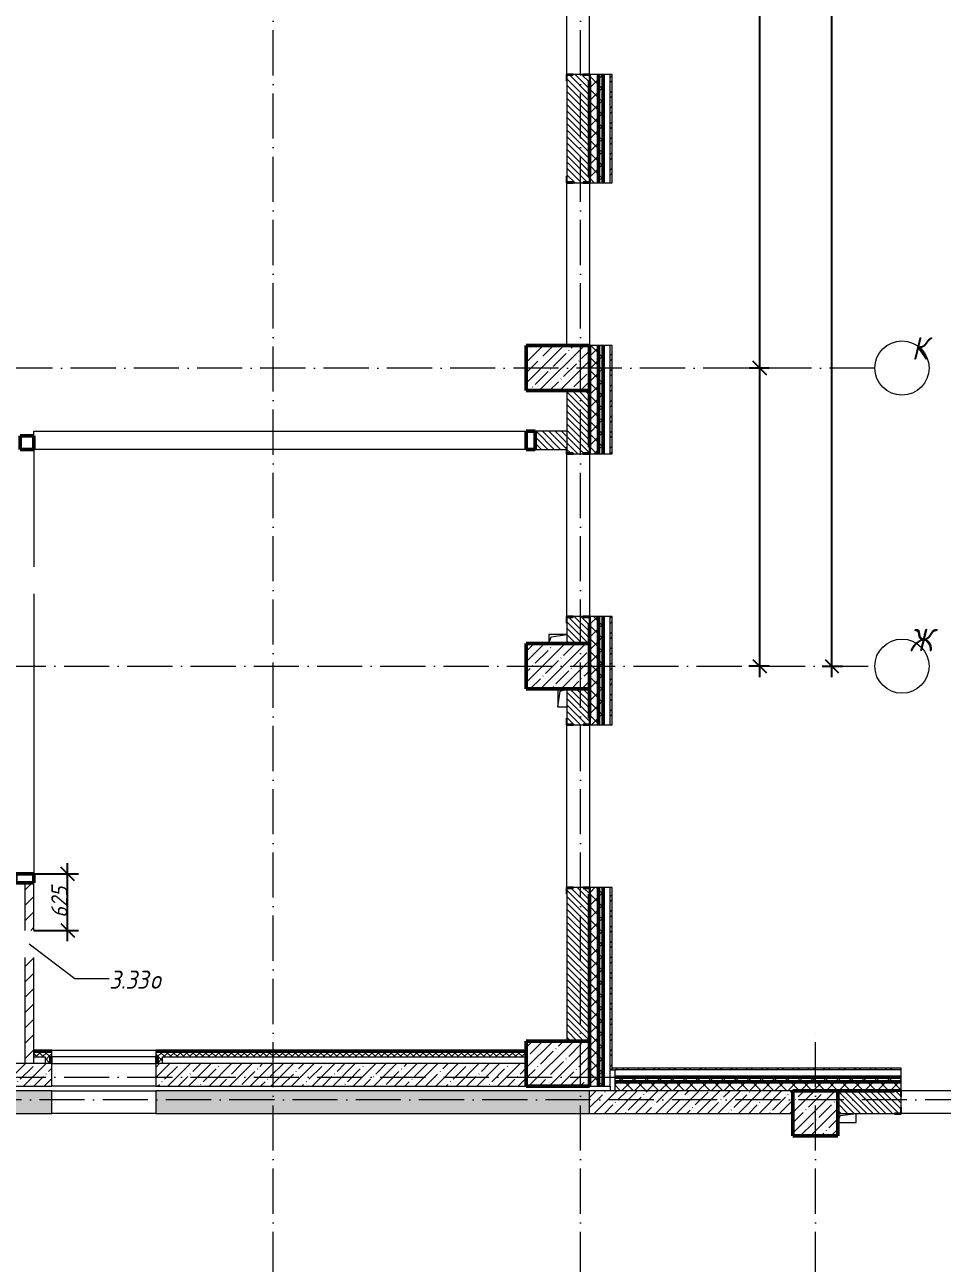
# Model space of a CAD drawing. Header units: millimetres. Extents: x -401725 to 250493, y 305116 to 802890.
# Drawn here: x 161985 to 172139, y 319758 to 333467 of the extents above; entities that cross this region are included whole.
import ezdxf

# ---------------------------------------------------------------- set-up
doc = ezdxf.new("R2010")
doc.units = ezdxf.units.MM
doc.linetypes.add('50_200_ШТРИХ_1Т_ш5_п1_п1_', pattern=[700, 500, -100, 0, -100])
for name, color, linetype, lineweight in [('A-____-____-DIMS', 7, 'Continuous', 9), ('A-GENM-____-MCUT', 7, 'Continuous', 25), ('A-GENM-____-OTLN', 7, 'Continuous', 9), ('A-GENM-____-OTLN-1', 7, 'Continuous', 25), ('A-GLAZ-____-IDEN', 7, 'Continuous', 9), ('A-WALL-____-MCUT-1', 7, 'Continuous', 9), ('A-WALL-____-MCUT-2', 7, 'Continuous', 50), ('A-WALL-____-MCUT-3', 7, 'Continuous', 9), ('A-WALL-____-OTLN', 7, 'Continuous', 9), ('A-WALL-____-PATT-1', 7, 'Continuous', 9), ('A-WALL-FNSH-MCUT-1', 7, 'Continuous', 9), ('I-WALL-____-OTLN', 7, 'Continuous', 9), ('S-COLS-____-MCUT', 7, 'Continuous', 50), ('S-COLS-____-OTLN', 7, 'Continuous', 9), ('S-GRID-____-IDEN', 7, 'Continuous', 9), ('S-GRID-____-OTLN-1', 7, '50_200_ШТРИХ_1Т_ш5_п1_п1_', 9)]:
    doc.layers.add(name, color=color, linetype=linetype, lineweight=lineweight)
doc.layers.add('A-WALL-____-PATT-3', color=9, linetype='Continuous', lineweight=9, true_color=0x808080)
doc.styles.add('ISOCPEUR_I', font='isocpeui.ttf', dxfattribs={"width": 0.9, "height": 2.5})
doc.styles.add('ISOCPEUR_I_10', font='isocpeui.ttf', dxfattribs={"width": 0.9, "height": 180})
doc.styles.add('ISOCPEUR_I_9', font='isocpeui.ttf', dxfattribs={"width": 0.9, "height": 250})
doc.dimstyles.new('ISO-1_8_0_9К_СРЕДНИЙ_Кладочные_4', dxfattribs={"dimscale": 304.8, "dimtxt": 179.276612, "dimasz": 0.492126, "dimexe": 0.393701, "dimexo": 0, "dimgap": 0, "dimtad": 1, "dimdec": 3, "dimrnd": 0.001, "dimdsep": 46, "dimtxsty": 'ISOCPEUR_I_10', "dimblk1": 'OBLIQUE', "dimblk2": 'OBLIQUE', "dimsah": 1, "dimcen": 0.09, "dimdle": 0.393701, "dimazin": 0, "dimtfac": 1, "dimtdec": 4, "dimtix": 1, "dimtmove": 1, "dimatfit": 3, "dimfxl": 1, "dimtvp": 1, "dimtolj": 1, "dimtzin": 0, "dimarcsym": 2})
doc.dimstyles.new('ISO-2_5_0_9К_БОЛЬШОЙ_ОСИ', dxfattribs={"dimscale": 304.8, "dimtxt": 248.995294, "dimasz": 0.492126, "dimexe": 0.393701, "dimexo": 0, "dimgap": 0, "dimtad": 1, "dimdec": 0, "dimzin": 0, "dimdsep": 46, "dimtxsty": 'ISOCPEUR_I', "dimblk1": 'OBLIQUE', "dimblk2": 'OBLIQUE', "dimsah": 1, "dimcen": 0.09, "dimdle": 0.393701, "dimazin": 0, "dimtfac": 1, "dimtdec": 4, "dimtix": 1, "dimtmove": 0, "dimatfit": 3, "dimfxl": 1, "dimtvp": 1, "dimtolj": 1, "dimtzin": 0, "dimarcsym": 2})
pattern_1 = [(45, (144685.44, 312186.37), (-70.71068, 70.71068), []), (135, (144685.44, 312186.37), (-70.71068, -70.71068), [])]
pattern_2 = [(135, (144685.44, 312186.367), (-35.35534, -35.35534), [])]
pattern_3 = [(45, (144685.44, 312186.37), (-85.53659, 85.53659), []), (45, (144742.46, 312186.37), (-85.53659, 85.53659), [])]
pattern_4 = [(45, (144685.44, 312186.37), (-114.04925, 114.04925), []), (45, (144799.49, 312186.37), (-114.0493, 114.0493), [201.612, -40.322, 3.353, -36.97])]
pattern_5 = [(45, (144685.44, 312186.367), (-35.35534, 35.35534), []), (135, (144685.44, 312186.367), (-35.35534, -35.35534), [])]

# ---------------------------------------------------------------- blocks, each defined once
blk = doc.blocks.new('BSC_Колонна _Прямоугольная - 500х500-V118-АР1_План отверстий 3 этажа в осях 1-64_А-ГГ')
at = {"layer": 'S-COLS-____-OTLN'}
h = blk.add_hatch(dxfattribs=at)
h.set_pattern_fill('FP_141', color=256, style=0, pattern_type=2)
h.set_pattern_definition([(45, (-26050, -9231.04), (-114.04925, 114.04925), []), (45, (-25935.95, -9231.04), (-114.04925, 114.04925), [201.613, -40.323, 3.353, -36.97])])
h.paths.add_polyline_path([(-250, -250), (250, -250), (250, 250), (-250, 250)], flags=0)
at = {"layer": 'S-COLS-____-MCUT'}
for p, q in [((250, 250), (-250, 250)), ((-250, 250), (-250, -250)), ((250, -250), (250, 250)), ((-250, -250), (250, -250))]:
    blk.add_line(p, q, dxfattribs=at)
blk = doc.blocks.new('BSC_Колонна _Прямоугольная - 500х700-V123-АР1_План отверстий 3 этажа в осях 1-64_А-ГГ')
at = {"layer": 'S-COLS-____-OTLN'}
h = blk.add_hatch(dxfattribs=at)
h.set_pattern_fill('FP_146', color=256, style=0, pattern_type=2)
h.set_pattern_definition([(315, (-9781.04, 23200), (114.0493, 114.0493), []), (315, (-9781.04, 23085.95), (114.0493, 114.0493), [201.613, -40.323, 3.353, -36.97])])
h.paths.add_polyline_path([(-250, 350), (-250, -350), (250, -350), (250, 350)], flags=0)
at = {"layer": 'S-COLS-____-MCUT'}
for p, q in [((250, 350), (-250, 350)), ((-250, 350), (-250, -350)), ((250, -350), (250, 350)), ((-250, -350), (250, -350))]:
    blk.add_line(p, q, dxfattribs=at)
blk = doc.blocks.new('BSC_Колонна _Прямоугольная - 500х700-V125-АР1_План отверстий 3 этажа в осях 1-64_А-ГГ')
at = {"layer": 'S-COLS-____-OTLN'}
h = blk.add_hatch(dxfattribs=at)
h.set_pattern_fill('FP_148', color=256, style=0, pattern_type=2)
h.set_pattern_definition([(315, (-17481.04, 23200), (114.04925, 114.04925), []), (315, (-17481.04, 23085.95), (114.04925, 114.04925), [201.613, -40.323, 3.353, -36.97])])
h.paths.add_polyline_path([(-250, 350), (-250, -350), (250, -350), (250, 350)], flags=0)
at = {"layer": 'S-COLS-____-MCUT'}
for p, q in [((250, 350), (-250, 350)), ((-250, 350), (-250, -350)), ((250, -350), (250, 350)), ((-250, -350), (250, -350))]:
    blk.add_line(p, q, dxfattribs=at)
blk = doc.blocks.new('BSC_Колонна _Прямоугольная - 500х700-V130-АР1_План отверстий 3 этажа в осях 1-64_А-ГГ')
at = {"layer": 'S-COLS-____-OTLN'}
h = blk.add_hatch(dxfattribs=at)
h.set_pattern_fill('FP_153', color=256, style=0, pattern_type=2)
h.set_pattern_definition([(315, (-14181.04, 23200), (114.04925, 114.04925), []), (315, (-14181.04, 23085.95), (114.04925, 114.04925), [201.613, -40.323, 3.353, -36.97])])
h.paths.add_polyline_path([(-250, 350), (-250, -350), (250, -350), (250, 350)], flags=0)
at = {"layer": 'S-COLS-____-MCUT'}
for p, q in [((250, 350), (-250, 350)), ((-250, 350), (-250, -350)), ((250, -350), (250, 350)), ((-250, -350), (250, -350))]:
    blk.add_line(p, q, dxfattribs=at)
blk = doc.blocks.new('Фахверк_СКБ_Уголок - 250_2700-27497298-АР1_План отверстий 3 этажа в осях 1-64_А-ГГ')
at = {"layer": 'A-GENM-____-MCUT'}
for p, q in [((200, 181), (125, 181)), ((125, 181), (125, 106)), ((131, 106), (131, 175)), ((131, 175), (200, 175)), ((200, 175), (200, 181)), ((125, 106), (131, 106)), ((131, -6), (125, -6)), ((125, -6), (125, -81)), ((125, -81), (200, -81)), ((131, -75), (131, -6)), ((200, -75), (131, -75)), ((200, -81), (200, -75))]:
    blk.add_line(p, q, dxfattribs=at)
blk = doc.blocks.new('AR_Отверстие прямоугольное _в плите_ - AR_Отверстие прямоугольное _в плите_-V181-АР1_План отверстий 3 этажа в осях 1-64_А-ГГ')
at = {"layer": 'A-GENM-____-OTLN'}
for p, q in [((-100, -50), (-75, 25)), ((-75, 25), (100, 50)), ((100, -50), (100, 50)), ((-100, -50), (100, -50))]:
    blk.add_line(p, q, dxfattribs=at)
blk = doc.blocks.new('AR_Отверстие прямоугольное _в плите_ - AR_Отверстие прямоугольное _в плите_-30510803-АР1_План отверстий 3 этажа в осях 1-64_А-ГГ')
at = {"layer": 'A-GENM-____-OTLN'}
for p, q in [((-50, 100), (-50, -100)), ((-50, -100), (-25, 75)), ((-25, 75), (50, 100)), ((-50, -100), (50, -100))]:
    blk.add_line(p, q, dxfattribs=at)
blk = doc.blocks.new('AR_Отверстие прямоугольное _в плите_ - AR_Отверстие прямоугольное _в плите_-30510907-АР1_План отверстий 3 этажа в осях 1-64_А-ГГ')
at = {"layer": 'A-GENM-____-OTLN'}
for p, q in [((100, 50), (-100, 50)), ((-100, 50), (-100, -50)), ((-100, -50), (-75, 25)), ((-75, 25), (100, 50))]:
    blk.add_line(p, q, dxfattribs=at)
blk = doc.blocks.new('Стены 9 - Стены 4-31627981-АР1_План отверстий 3 этажа в осях 1-64_А-ГГ')
at = {"layer": 'A-WALL-____-MCUT-3'}
for p, q in [((23850, 9731), (23800, 9731)), ((23800, 9731), (23800, 9711)), ((23800, 9711), (23850, 9711)), ((23850, 9711), (23850, 9731))]:
    blk.add_line(p, q, dxfattribs=at)
blk = doc.blocks.new('BSC_Колонна _Прямоугольная1 - 150х150 _металл_-35283274-АР1_План отверстий 3 этажа в осях 1-64_А-ГГ')
at = {"layer": 'S-COLS-____-MCUT'}
for p, q in [((75, 75), (-75, 75)), ((-75, 75), (-75, -75)), ((75, -75), (75, 75)), ((-75, -75), (75, -75))]:
    blk.add_line(p, q, dxfattribs=at)
blk = doc.blocks.new('BSC_Колонна _Прямоугольная1 - 200х100 _металл_-35191367-АР1_План отверстий 3 этажа в осях 1-64_А-ГГ')
at = {"layer": 'S-COLS-____-MCUT'}
for p, q in [((100, 50), (-100, 50)), ((-100, 50), (-100, -50)), ((100, -50), (100, 50)), ((-100, -50), (100, -50))]:
    blk.add_line(p, q, dxfattribs=at)
blk = doc.blocks.new('Ось сетки - Круг_Ø6_00__ISO-2_5_0_9K_-25732049-АР1_План отверстий 3 этажа в осях 1-64_А-ГГ')
at = {"layer": 'S-GRID-____-IDEN'}
blk.add_circle((0, 0), 3, dxfattribs=at)
blk = doc.blocks.new('_Oblique')
at = {"color": 0, "linetype": 'ByBlock', "lineweight": -2}
blk.add_line((-0.5, -0.5), (0.5, 0.5), dxfattribs=at)
blk = doc.blocks.new('*D10178')
at = {"layer": 'A-____-____-DIMS', "color": 0, "lineweight": -2, "transparency": 16777216}
for p, q in [((170118, 335087), (170118, 329547)), ((170224, 334967), (169998, 334967)), ((170224, 329667), (169998, 329667))]:
    blk.add_line(p, q, dxfattribs=at)
at = {"layer": 'Defpoints', "color": 0, "transparency": 16777216}
for p in [(170224, 334967), (170118, 329667), (170224, 329667)]:
    blk.add_point(p, dxfattribs=at)
at = {"layer": 'A-____-____-DIMS', "color": 0, "lineweight": -2, "transparency": 16777216, "xscale": 150, "yscale": 150, "zscale": 150}
for p, rotation in [((170118, 334967), 90), ((170118, 329667), 270)]:
    blk.add_blockref('_Oblique', p, dxfattribs=dict(at, rotation=rotation))
at = {"layer": 'A-____-____-DIMS', "color": 0, "transparency": 16777216, "insert": (170117, 332317), "char_height": 2.5, "width": 758.48, "attachment_point": 5, "rotation": 90, "style": 'ISOCPEUR_I'}
blk.add_mtext('\\A1;5300', dxfattribs=at)
blk = doc.blocks.new('*D10179')
at = {"layer": 'A-____-____-DIMS', "color": 0, "lineweight": -2, "transparency": 16777216}
for p, q in [((170118, 329787), (170118, 326247)), ((170224, 329667), (169998, 329667)), ((170224, 326367), (169998, 326367))]:
    blk.add_line(p, q, dxfattribs=at)
at = {"layer": 'Defpoints', "color": 0, "transparency": 16777216}
for p in [(170224, 329667), (170118, 326367), (170224, 326367)]:
    blk.add_point(p, dxfattribs=at)
at = {"layer": 'A-____-____-DIMS', "color": 0, "lineweight": -2, "transparency": 16777216, "xscale": 150, "yscale": 150, "zscale": 150}
for p, rotation in [((170118, 329667), 90), ((170118, 326367), 270)]:
    blk.add_blockref('_Oblique', p, dxfattribs=dict(at, rotation=rotation))
at = {"layer": 'A-____-____-DIMS', "color": 0, "transparency": 16777216, "insert": (170117, 328017), "char_height": 2.5, "width": 758.48, "attachment_point": 5, "rotation": 90, "style": 'ISOCPEUR_I'}
blk.add_mtext('\\A1;3300', dxfattribs=at)
blk = doc.blocks.new('*D10180')
at = {"layer": 'A-____-____-DIMS', "color": 0, "lineweight": -2, "transparency": 16777216}
for p, q in [((170918, 326247), (170918, 359937)), ((170812, 359817), (171038, 359817)), ((170812, 326367), (171038, 326367))]:
    blk.add_line(p, q, dxfattribs=at)
at = {"layer": 'Defpoints', "color": 0, "transparency": 16777216}
for p in [(170812, 359817), (170918, 359817), (170812, 326367)]:
    blk.add_point(p, dxfattribs=at)
at = {"layer": 'A-____-____-DIMS', "color": 0, "lineweight": -2, "transparency": 16777216, "xscale": 150, "yscale": 150, "zscale": 150}
for p, rotation in [((170918, 359817), 90), ((170918, 326367), 270)]:
    blk.add_blockref('_Oblique', p, dxfattribs=dict(at, rotation=rotation))
at = {"layer": 'A-____-____-DIMS', "color": 0, "transparency": 16777216, "insert": (170917, 343092), "char_height": 2.5, "width": 971.08, "attachment_point": 5, "rotation": 90, "style": 'ISOCPEUR_I'}
blk.add_mtext('\\A1;33450', dxfattribs=at)
blk = doc.blocks.new('*D10027')
at = {"layer": 'A-____-____-DIMS', "color": 0, "lineweight": -2, "transparency": 16777216}
for p, q in [((162459, 323322), (162459, 324187)), ((162085, 324067), (162579, 324067)), ((162085, 323442), (162579, 323442))]:
    blk.add_line(p, q, dxfattribs=at)
at = {"layer": 'Defpoints', "color": 0, "transparency": 16777216}
for p in [(162085, 324067), (162459, 324067), (162085, 323442)]:
    blk.add_point(p, dxfattribs=at)
at = {"layer": 'A-____-____-DIMS', "color": 0, "lineweight": -2, "transparency": 16777216, "xscale": 150, "yscale": 150, "zscale": 150}
for p, rotation in [((162459, 324067), 90), ((162459, 323442), 270)]:
    blk.add_blockref('_Oblique', p, dxfattribs=dict(at, rotation=rotation))
at = {"layer": 'A-____-____-DIMS', "color": 0, "transparency": 16777216, "insert": (162369, 323755), "char_height": 180, "width": 409.58, "attachment_point": 5, "rotation": 90, "style": 'ISOCPEUR_I_10'}
blk.add_mtext('\\A1;625', dxfattribs=at)

msp = doc.modelspace()

# ---------------------------------------------------------------- hatches: boundary and pattern name
at = {"layer": 'A-WALL-____-PATT-1'}
h = msp.add_hatch(dxfattribs=at)
h.set_pattern_fill('FP_1', color=256, style=0, pattern_type=2)
h.set_pattern_definition(pattern_1)
h.paths.add_polyline_path([(168335.4376, 321717.4093), (168335.4376, 323917.4093), (168241.4376, 323917.4093), (168241.4376, 323842.4093), (168235.4376, 323842.4093), (168235.4376, 321717.4093)], flags=0)
h.paths.add_polyline_path([(168335.4376, 325717.4093), (168335.4376, 326917.4093), (168241.4376, 326917.4093), (168241.4376, 326842.4093), (168235.4376, 326842.4093), (168235.4376, 325792.4093), (168241.4376, 325792.4093), (168241.4376, 325717.4093)], flags=0)
h.paths.add_polyline_path([(168335.4376, 328717.4093), (168335.4376, 329917.4093), (168235.4376, 329917.4093), (168235.4376, 328792.4093), (168241.4376, 328792.4093), (168241.4376, 328717.4093)], flags=0)
h.paths.add_polyline_path([(168335.4376, 331717.4093), (168335.4376, 332917.4093), (168241.4376, 332917.4093), (168241.4376, 332842.4093), (168235.4376, 332842.4093), (168235.4376, 331792.4093), (168241.4376, 331792.4093), (168241.4376, 331717.4093)], flags=0)
h.paths.add_polyline_path([(168235.4376, 334717.4093), (168335.4376, 334717.4093), (168335.4376, 335917.4093), (168241.4376, 335917.4093), (168241.4376, 335842.4093), (168235.4376, 335842.4093), (168235.4376, 335217.4093)], flags=0)
h.paths.add_polyline_path([(168241.4376, 337717.4093), (168335.4376, 337717.4093), (168335.4376, 338917.4093), (168235.4376, 338917.4093), (168235.4376, 337792.4093), (168241.4376, 337792.4093), (168241.4376, 337723.4093)], flags=0)
h.paths.add_polyline_path([(168241.4376, 340717.4093), (168335.4376, 340717.4093), (168335.4376, 341917.4093), (168241.4376, 341917.4093), (168241.4376, 341842.4093), (168235.4376, 341842.4093), (168235.4376, 340792.4093), (168241.4376, 340792.4093), (168241.4376, 340723.4093)], flags=0)
h.paths.add_polyline_path([(168241.4376, 343717.4093), (168335.4376, 343717.4093), (168335.4376, 344917.4093), (168235.4376, 344917.4093), (168235.4376, 343792.4093), (168241.4376, 343792.4093), (168241.4376, 343723.4093)], flags=0)
h.paths.add_polyline_path([(168335.4376, 346717.4093), (168335.4376, 347917.4093), (168241.4376, 347917.4093), (168241.4376, 347842.4093), (168235.4376, 347842.4093), (168235.4376, 346792.4093), (168241.4376, 346792.4093), (168241.4376, 346717.4093)], flags=0)
h.paths.add_polyline_path([(168241.4376, 349717.4093), (168335.4376, 349717.4093), (168335.4376, 350917.4093), (168235.4376, 350917.4093), (168235.4376, 349792.4093), (168241.4376, 349792.4093), (168241.4376, 349723.4093)], flags=0)
h.paths.add_polyline_path([(168335.4376, 352717.4093), (168335.4376, 353967.4093), (168241.4376, 353967.4093), (168241.4376, 353892.4093), (168235.4376, 353892.4093), (168235.4376, 352792.4093), (168241.4376, 352792.4093), (168241.4376, 352717.4093)], flags=0)
h.paths.add_polyline_path([(168335.4376, 355767.4093), (168335.4376, 359917.4093), (168235.4376, 359917.4093), (168235.4376, 355767.4093)], flags=0)
h = msp.add_hatch(dxfattribs=at)
h.set_pattern_fill('FP_1', color=256, style=0, pattern_type=2)
h.set_pattern_definition(pattern_1)
h.paths.add_polyline_path([(168385.4376, 321717.4093), (168385.4376, 323917.4093), (168335.4376, 323917.4093), (168335.4376, 321717.4093)], flags=0)
h.paths.add_polyline_path([(168385.4376, 325717.4093), (168385.4376, 326917.4093), (168335.4376, 326917.4093), (168335.4376, 325717.4093)], flags=0)
h.paths.add_polyline_path([(168385.4376, 328717.4093), (168385.4376, 329917.4093), (168335.4376, 329917.4093), (168335.4376, 328717.4093)], flags=0)
h.paths.add_polyline_path([(168385.4376, 331717.4093), (168385.4376, 332917.4093), (168335.4376, 332917.4093), (168335.4376, 331717.4093)], flags=0)
h.paths.add_polyline_path([(168385.4376, 334717.4093), (168385.4376, 335917.4093), (168335.4376, 335917.4093), (168335.4376, 334717.4093)], flags=0)
h.paths.add_polyline_path([(168335.4376, 337717.4093), (168385.4376, 337717.4093), (168385.4376, 338917.4093), (168335.4376, 338917.4093), (168335.4376, 338721.3319)], flags=0)
h.paths.add_polyline_path([(168335.4376, 340717.4093), (168385.4376, 340717.4093), (168385.4376, 341917.4093), (168335.4376, 341917.4093)], flags=0)
h.paths.add_polyline_path([(168385.4376, 343717.4093), (168385.4376, 344917.4093), (168335.4376, 344917.4093), (168335.4376, 343717.4093)], flags=0)
h.paths.add_polyline_path([(168335.4376, 346717.4093), (168385.4376, 346717.4093), (168385.4376, 347917.4093), (168335.4376, 347917.4093), (168335.4376, 347321.6357)], flags=0)
h.paths.add_polyline_path([(168335.4376, 349717.4093), (168385.4376, 349717.4093), (168385.4376, 350917.4093), (168335.4376, 350917.4093), (168335.4376, 350761.7572)], flags=0)
h.paths.add_polyline_path([(168385.4376, 352717.4093), (168385.4376, 353967.4093), (168335.4376, 353967.4093), (168335.4376, 352717.4093)], flags=0)
h.paths.add_polyline_path([(168385.4376, 355767.4093), (168385.4376, 359917.4093), (168335.4376, 359917.4093), (168335.4376, 355767.4093)], flags=0)
h = msp.add_hatch(dxfattribs=at)
h.set_pattern_fill('FP_3', color=256, style=0, pattern_type=2)
h.set_pattern_definition(pattern_3)
h.paths.add_polyline_path([(168465.4376, 321907.4093), (168485.4376, 321907.4093), (168485.4376, 323917.4093), (168465.4376, 323917.4093), (168465.4376, 321950.7396)], flags=0)
h.paths.add_polyline_path([(168485.4376, 325717.4093), (168485.4376, 326917.4093), (168465.4376, 326917.4093), (168465.4376, 325717.4093)], flags=0)
h.paths.add_polyline_path([(168485.4376, 328717.4093), (168485.4376, 329917.4093), (168465.4376, 329917.4093), (168465.4376, 328717.4093)], flags=0)
h.paths.add_polyline_path([(168485.4376, 331717.4093), (168485.4376, 332917.4093), (168465.4376, 332917.4093), (168465.4376, 331717.4093)], flags=0)
h.paths.add_polyline_path([(168465.4376, 334717.4093), (168485.4376, 334717.4093), (168485.4376, 335917.4093), (168465.4376, 335917.4093)], flags=0)
h.paths.add_polyline_path([(168485.4376, 337717.4093), (168485.4376, 338917.4093), (168465.4376, 338917.4093), (168465.4376, 337717.4093)], flags=0)
h.paths.add_polyline_path([(168485.4376, 340717.4093), (168485.4376, 341917.4093), (168465.4376, 341917.4093), (168465.4376, 340717.4093)], flags=0)
h.paths.add_polyline_path([(168465.4376, 343717.4093), (168485.4376, 343717.4093), (168485.4376, 344917.4093), (168465.4376, 344917.4093), (168465.4376, 343881.5142)], flags=0)
h.paths.add_polyline_path([(168485.4376, 346717.4093), (168485.4376, 347917.4093), (168465.4376, 347917.4093), (168465.4376, 346717.4093)], flags=0)
h.paths.add_polyline_path([(168485.4376, 349717.4093), (168485.4376, 350917.4093), (168465.4376, 350917.4093), (168465.4376, 349717.4093)], flags=0)
h.paths.add_polyline_path([(168465.4376, 352717.4093), (168485.4376, 352717.4093), (168485.4376, 353737.4093), (168465.4376, 353737.4093), (168465.4376, 353341.8483)], flags=0)
h = msp.add_hatch(dxfattribs=at)
h.set_pattern_fill('FP_6', color=256, style=0, pattern_type=2)
h.set_pattern_definition(pattern_2)
h.paths.add_polyline_path([(168166.4376, 331717.4093), (168166.4376, 331723.4093), (168235.4376, 331723.4093), (168235.4376, 332911.4093), (168166.4376, 332911.4093), (168166.4376, 332917.4093), (168054.4376, 332917.4093), (168054.4376, 332911.4093), (167985.4376, 332911.4093), (167985.4376, 331723.4093), (168054.4376, 331723.4093), (168054.4376, 331717.4093)], flags=0)
h = msp.add_hatch(dxfattribs=at)
h.set_pattern_fill('FP_6', color=256, style=0, pattern_type=2)
h.set_pattern_definition(pattern_2)
h.paths.add_polyline_path([(167985.4376, 326617.4093), (168235.4376, 326617.4093), (168235.4376, 326911.4093), (168166.4376, 326911.4093), (168166.4376, 326917.4093), (168054.4376, 326917.4093), (168054.4376, 326911.4093), (167985.4376, 326911.4093), (167985.4376, 326680.9067)], flags=0)
h.paths.add_polyline_path([(168166.4376, 328717.4093), (168166.4376, 328723.4093), (168235.4376, 328723.4093), (168235.4376, 329417.4093), (167985.4376, 329417.4093), (167985.4376, 328723.4093), (168054.4376, 328723.4093), (168054.4376, 328717.4093)], flags=0)
h = msp.add_hatch(dxfattribs=at)
h.set_pattern_fill('FP_6', color=256, style=0, pattern_type=2)
h.set_pattern_definition(pattern_2)
h.paths.add_polyline_path([(167635.4376, 328767.4093), (167979.4376, 328767.4093), (167979.4376, 328792.4093), (167985.4376, 328792.4093), (167985.4376, 328967.4093), (167635.4376, 328967.4093)], flags=0)
h = msp.add_hatch(dxfattribs=at)
h.set_pattern_fill('FP_6', color=256, style=0, pattern_type=2)
h.set_pattern_definition(pattern_2)
h.paths.add_polyline_path([(168090.6625, 322217.4093), (168235.4376, 322217.4093), (168235.4376, 323911.4093), (168166.4376, 323911.4093), (168166.4376, 323917.4093), (168054.4376, 323917.4093), (168054.4376, 323911.4093), (167985.4376, 323911.4093), (167985.4376, 322217.4093)], flags=0)
h.paths.add_polyline_path([(168166.4376, 325717.4093), (168166.4376, 325723.4093), (168235.4376, 325723.4093), (168235.4376, 326117.4093), (167985.4376, 326117.4093), (167985.4376, 325723.4093), (168054.4376, 325723.4093), (168054.4376, 325717.4093)], flags=0)
h = msp.add_hatch(dxfattribs=at)
h.set_pattern_fill('FP_4', color=256, style=0, pattern_type=2)
h.set_pattern_definition([(45, (144685.44, 312186.37), (-84.8528, 84.8528), [])])
h.paths.add_polyline_path([(161985.4376, 321967.4093), (162085.4376, 321967.4093), (162085.4376, 323142.4093), (161985.4376, 323142.4093)], flags=0)
h.paths.add_polyline_path([(161985.4376, 323442.4093), (162085.4376, 323442.4093), (162085.4376, 323967.4093), (161985.4376, 323967.4093)], flags=0)
h = msp.add_hatch(dxfattribs=at)
h.set_pattern_fill('FP_38', color=256, style=0, pattern_type=2)
h.set_pattern_definition(pattern_4)
h.paths.add_polyline_path([(167535.4376, 321717.4093), (167535.4376, 321967.4093), (163435.4376, 321967.4093), (163435.4376, 321717.4093), (165881.3322, 321717.4093)], flags=0)
h.paths.add_polyline_path([(162285.4376, 321717.4093), (162285.4376, 321967.4093), (154785.4376, 321967.4093), (154785.4376, 321717.4093), (161462.6714, 321717.4093)], flags=0)
h = msp.add_hatch(dxfattribs=at)
h.set_pattern_fill('FP_3', color=256, style=0, pattern_type=2)
h.set_pattern_definition(pattern_3)
h.paths.add_polyline_path([(183000.4376, 321897.4093), (183000.4376, 321917.4093), (182485.4376, 321917.4093), (182485.4376, 321897.4093)], flags=0)
h.paths.add_polyline_path([(179485.4376, 321897.4093), (180685.4376, 321897.4093), (180685.4376, 321917.4093), (179485.4376, 321917.4093)], flags=0)
h.paths.add_polyline_path([(177685.4376, 321897.4093), (177685.4376, 321917.4093), (176485.4376, 321917.4093), (176486.1179, 321897.4093)], flags=0)
h.paths.add_polyline_path([(174685.4376, 321897.4093), (174685.4376, 321917.4093), (173485.4376, 321917.4093), (173485.4376, 321897.4093)], flags=0)
h.paths.add_polyline_path([(171685.4376, 321897.4093), (171685.4376, 321917.4093), (168535.4376, 321917.4093), (168535.4376, 321897.4093), (169416.2607, 321897.4093)], flags=0)
h = msp.add_hatch(dxfattribs=at)
h.set_pattern_fill('FP_1', color=256, style=0, pattern_type=2)
h.set_pattern_definition(pattern_1)
h.paths.add_polyline_path([(219035.4376, 321767.4093), (219035.4376, 321817.4093), (212685.4376, 321817.4093), (212685.4376, 321767.4093), (218905.2608, 321767.4093)], flags=0)
h.paths.add_polyline_path([(204765.5465, 321767.4093), (204885.4376, 321767.4093), (204885.4376, 321817.4093), (203685.4376, 321817.4093), (203685.4376, 321767.4093)], flags=0)
h.paths.add_polyline_path([(201885.4376, 321767.4093), (201885.4376, 321817.4093), (200685.4376, 321817.4093), (200685.4376, 321767.4093), (201230.6179, 321767.4093)], flags=0)
h.paths.add_polyline_path([(198885.4376, 321767.4093), (198885.4376, 321817.4093), (197685.4376, 321817.4093), (197685.4376, 321767.4093), (197695.6893, 321767.4093)], flags=0)
h.paths.add_polyline_path([(195885.4376, 321767.4093), (195885.4376, 321817.4093), (194685.4376, 321817.4093), (194685.4376, 321767.4093)], flags=0)
h.paths.add_polyline_path([(191685.4376, 321767.4093), (192885.4376, 321767.4093), (192885.4376, 321817.4093), (191685.4376, 321817.4093)], flags=0)
h.paths.add_polyline_path([(189885.4376, 321767.4093), (189885.4376, 321817.4093), (188685.4376, 321817.4093), (188685.4376, 321767.4093), (188858.3679, 321767.4093)], flags=0)
h.paths.add_polyline_path([(186885.4376, 321767.4093), (186885.4376, 321817.4093), (185685.4376, 321817.4093), (185685.4376, 321767.4093)], flags=0)
h.paths.add_polyline_path([(183555.975, 321767.4093), (183885.4376, 321767.4093), (183885.4376, 321817.4093), (182485.4376, 321817.4093), (182485.4376, 321767.4093)], flags=0)
h.paths.add_polyline_path([(179485.4376, 321767.4093), (180685.4376, 321767.4093), (180685.4376, 321817.4093), (179485.4376, 321817.4093)], flags=0)
h.paths.add_polyline_path([(177685.4376, 321767.4093), (177685.4376, 321817.4093), (176485.4376, 321817.4093), (176486.1179, 321767.4093)], flags=0)
h.paths.add_polyline_path([(174685.4376, 321767.4093), (174685.4376, 321817.4093), (173485.4376, 321817.4093), (173485.4376, 321767.4093)], flags=0)
h.paths.add_polyline_path([(171685.4376, 321767.4093), (171685.4376, 321817.4093), (168515.4376, 321817.4093), (168515.4376, 321767.4093), (169416.2607, 321767.4093)], flags=0)
h = msp.add_hatch(dxfattribs=at)
h.set_pattern_fill('FP_1', color=256, style=0, pattern_type=2)
h.set_pattern_definition(pattern_1)
h.paths.add_polyline_path([(219035.4376, 321667.4093), (219035.4376, 321767.4093), (212685.4376, 321767.4093), (212685.4376, 321673.4093), (212760.4376, 321673.4093), (212760.4376, 321667.4093), (218905.2608, 321667.4093)], flags=0)
h.paths.add_polyline_path([(204765.5465, 321667.4093), (204810.4376, 321667.4093), (204810.4376, 321673.4093), (204885.4376, 321673.4093), (204885.4376, 321767.4093), (203685.4376, 321767.4093), (203685.4376, 321673.4093), (203760.4376, 321673.4093), (203760.4376, 321667.4093), (204535.4376, 321667.4093)], flags=0)
h.paths.add_polyline_path([(201810.4376, 321667.4093), (201810.4376, 321673.4093), (201885.4376, 321673.4093), (201885.4376, 321767.4093), (200685.4376, 321767.4093), (200685.4376, 321673.4093), (200760.4376, 321673.4093), (200760.4376, 321667.4093), (201230.6179, 321667.4093)], flags=0)
h.paths.add_polyline_path([(198810.4376, 321667.4093), (198810.4376, 321673.4093), (198885.4376, 321673.4093), (198885.4376, 321767.4093), (197685.4376, 321767.4093), (197685.4376, 321673.4093), (197760.4376, 321673.4093), (197760.4376, 321667.4093), (198535.4376, 321667.4093)], flags=0)
h.paths.add_polyline_path([(195810.4376, 321667.4093), (195810.4376, 321673.4093), (195885.4376, 321673.4093), (195885.4376, 321767.4093), (194685.4376, 321767.4093), (194685.4376, 321673.4093), (194760.4376, 321673.4093), (194760.4376, 321667.4093), (195035.4376, 321667.4093)], flags=0)
h.paths.add_polyline_path([(192810.4376, 321667.4093), (192810.4376, 321673.4093), (192885.4376, 321673.4093), (192885.4376, 321767.4093), (191685.4376, 321767.4093), (191685.4376, 321673.4093), (191760.4376, 321673.4093), (191760.4376, 321667.4093), (192393.2965, 321667.4093)], flags=0)
h.paths.add_polyline_path([(188760.4376, 321667.4093), (189810.4376, 321667.4093), (189810.4376, 321673.4093), (189885.4376, 321673.4093), (189885.4376, 321767.4093), (188685.4376, 321767.4093), (188685.4376, 321673.4093), (188760.4376, 321673.4093)], flags=0)
h.paths.add_polyline_path([(186035.4376, 321667.4093), (186810.4376, 321667.4093), (186810.4376, 321673.4093), (186885.4376, 321673.4093), (186885.4376, 321767.4093), (185685.4376, 321767.4093), (185685.4376, 321673.4093), (185760.4376, 321673.4093), (185760.4376, 321667.4093)], flags=0)
h.paths.add_polyline_path([(183555.975, 321667.4093), (183810.4376, 321667.4093), (183810.4376, 321673.4093), (183885.4376, 321673.4093), (183885.4376, 321767.4093), (182485.4376, 321767.4093), (182485.4376, 321667.4093), (183535.4376, 321667.4093)], flags=0)
h.paths.add_polyline_path([(180021.0465, 321667.4093), (180610.4376, 321667.4093), (180610.4376, 321673.4093), (180685.4376, 321673.4093), (180685.4376, 321767.4093), (179485.4376, 321767.4093), (179485.4376, 321667.4093), (179985.4376, 321667.4093)], flags=0)
h.paths.add_polyline_path([(177610.4376, 321667.4093), (177610.4376, 321673.4093), (177685.4376, 321673.4093), (177685.4376, 321767.4093), (176485.4376, 321767.4093), (176486.1179, 321673.4093), (176560.4376, 321673.4093), (176560.4376, 321667.4093)], flags=0)
h.paths.add_polyline_path([(174610.4376, 321667.4093), (174610.4376, 321673.4093), (174685.4376, 321673.4093), (174685.4376, 321767.4093), (173485.4376, 321767.4093), (173485.4376, 321667.4093), (173985.4376, 321667.4093)], flags=0)
h.paths.add_polyline_path([(171610.4376, 321667.4093), (171610.4376, 321673.4093), (171685.4376, 321673.4093), (171685.4376, 321767.4093), (168515.4376, 321767.4093), (168515.4376, 321667.4093), (170985.4376, 321667.4093)], flags=0)
h = msp.add_hatch(dxfattribs=at)
h.set_pattern_fill('FP_38', color=256, style=0, pattern_type=2)
h.set_pattern_definition(pattern_4)
h.paths.add_polyline_path([(167648.7964, 321417.4093), (168235.4376, 321417.4093), (168235.4376, 321667.4093), (163435.4376, 321667.4093), (163435.4376, 321417.4093), (165881.3322, 321417.4093)], flags=0)
h.paths.add_polyline_path([(162285.4376, 321417.4093), (162285.4376, 321667.4093), (154285.4376, 321667.4093), (154285.4376, 321417.4093), (157890.766, 321417.4093), (157890.766, 321463.1587), (157977.5026, 321463.1587), (157977.5026, 321417.4093), (160578.9393, 321417.4093)], flags=0)
h.paths.add_polyline_path([(150285.4376, 321417.4093), (150285.4376, 321667.4093), (142735.4376, 321667.4093), (142735.4376, 321417.4093), (149974.1536, 321417.4093)], flags=0)
h = msp.add_hatch(dxfattribs=at)
h.set_pattern_fill('FP_38', color=256, style=0, pattern_type=2)
h.set_pattern_definition(pattern_4)
h.paths.add_polyline_path([(170485.4376, 321417.4093), (170485.4376, 321667.4093), (168235.4376, 321667.4093), (168235.4376, 321417.4093), (169416.2607, 321417.4093)], flags=0)
h = msp.add_hatch(dxfattribs=at)
h.set_pattern_fill('FP_6', color=256, style=0, pattern_type=2)
h.set_pattern_definition(pattern_2)
h.paths.add_polyline_path([(171610.4376, 321417.4093), (171679.4376, 321417.4093), (171679.4376, 321486.4093), (171685.4376, 321486.4093), (171685.4376, 321598.4093), (171679.4376, 321598.4093), (171679.4376, 321667.4093), (170985.4376, 321667.4093), (170985.4376, 321417.4093)], flags=0)
at = {"layer": 'A-WALL-____-PATT-3'}
h = msp.add_hatch(dxfattribs=at)
h.set_pattern_fill('FP_7', color=256, style=0, pattern_type=2)
h.set_pattern_definition(pattern_5)
h.paths.add_polyline_path([(167535.4376, 322042.4093), (167535.4376, 322092.4093), (163435.4376, 322092.4093), (163435.4376, 322042.4093), (165881.3322, 322042.4093)], flags=0)
h.paths.add_polyline_path([(162085.4376, 322042.4093), (162285.4376, 322042.4093), (162285.4376, 322092.4093), (162085.4376, 322092.4093)], flags=0)
h = msp.add_hatch(dxfattribs=at)
h.set_pattern_fill('FP_7', color=256, style=0, pattern_type=2)
h.set_pattern_definition(pattern_5)
h.paths.add_polyline_path([(162260.4376, 321967.4093), (162260.4376, 322042.4093), (162210.4376, 322042.4093), (162210.4376, 321967.4093)], flags=0)
h = msp.add_hatch(dxfattribs=at)
h.set_pattern_fill('FP_7', color=256, style=0, pattern_type=2)
h.set_pattern_definition(pattern_5)
h.paths.add_polyline_path([(163510.4376, 321967.4093), (163510.4376, 322042.4093), (163460.4376, 322042.4093), (163460.4376, 321967.4093)], flags=0)

# ---------------------------------------------------------------- linework, layer by layer
at = {"layer": 'A-GLAZ-____-IDEN'}
for p, q in [((162035.4376, 323292.4093), (162540.551, 322909.2359)), ((162540.551, 322909.2359), (162920.186, 322909.2359))]:
    msp.add_line(p, q, dxfattribs=at)
at = {"layer": 'A-WALL-____-MCUT-1'}
for p, q in [((162285.4376, 321967.4093), (161385.4376, 321967.4093)), ((162285.4376, 321717.4093), (162285.4376, 321967.4093)), ((167535.4376, 321967.4093), (163435.4376, 321967.4093)), ((163435.4376, 321967.4093), (163435.4376, 321717.4093)), ((162285.4376, 321667.4093), (154285.4376, 321667.4093)), ((154785.4376, 321717.4093), (162285.4376, 321717.4093)), ((162285.4376, 321417.4093), (162285.4376, 321667.4093)), ((163435.4376, 321717.4093), (167535.4376, 321717.4093)), ((170485.4376, 321667.4093), (163435.4376, 321667.4093)), ((163435.4376, 321667.4093), (163435.4376, 321417.4093)), ((168235.4376, 321417.4093), (168235.4376, 321667.4093)), ((157977.5026, 321417.4093), (162285.4376, 321417.4093)), ((163435.4376, 321417.4093), (170485.4376, 321417.4093))]:
    msp.add_line(p, q, dxfattribs=at)
at = {"layer": 'A-WALL-____-MCUT-2'}
for p, q in [((168335.4376, 331717.4093), (168335.4376, 332917.4093)), ((168385.4376, 331717.4093), (168385.4376, 332917.4093)), ((168235.4376, 332842.4093), (168235.4376, 331792.4093)), ((168335.4376, 328717.4093), (168335.4376, 329917.4093)), ((168385.4376, 328717.4093), (168385.4376, 329917.4093)), ((168235.4376, 329417.4093), (168235.4376, 328792.4093)), ((168235.4376, 326842.4093), (168235.4376, 326617.4093)), ((168335.4376, 325717.4093), (168335.4376, 326917.4093)), ((168385.4376, 325717.4093), (168385.4376, 326917.4093)), ((168235.4376, 326117.4093), (168235.4376, 325792.4093)), ((168235.4376, 323842.4093), (168235.4376, 322217.4093)), ((168335.4376, 321717.4093), (168335.4376, 323917.4093)), ((168385.4376, 321717.4093), (168385.4376, 323917.4093)), ((162285.4376, 322104.9093), (162085.4376, 322104.9093)), ((162272.9376, 322042.4093), (162272.9376, 321967.4093)), ((167535.4376, 322104.9093), (163435.4376, 322104.9093)), ((163447.9376, 322042.4093), (163447.9376, 321967.4093)), ((171685.4376, 321817.4093), (168515.4376, 321817.4093)), ((171685.4376, 321767.4093), (168515.4376, 321767.4093)), ((170985.4376, 321667.4093), (171610.4376, 321667.4093))]:
    msp.add_line(p, q, dxfattribs=at)
at = {"layer": 'A-WALL-____-MCUT-3'}
for p, q in [((168166.4376, 332917.4093), (168054.4376, 332917.4093)), ((168465.4376, 332917.4093), (168241.4376, 332917.4093)), ((168465.4376, 331717.4093), (168465.4376, 332917.4093)), ((167985.4376, 332842.4093), (167985.4376, 331792.4093)), ((168054.4376, 331717.4093), (168166.4376, 331717.4093)), ((168241.4376, 331717.4093), (168465.4376, 331717.4093)), ((168465.4376, 329917.4093), (168235.4376, 329917.4093)), ((168465.4376, 328717.4093), (168465.4376, 329917.4093)), ((167985.4376, 329417.4093), (167985.4376, 328792.4093)), ((167985.4376, 328967.4093), (167635.4376, 328967.4093)), ((167635.4376, 328767.4093), (167979.4376, 328767.4093)), ((168054.4376, 328717.4093), (168166.4376, 328717.4093)), ((168241.4376, 328717.4093), (168465.4376, 328717.4093)), ((167985.4376, 326842.4093), (167985.4376, 326617.4093)), ((168166.4376, 326917.4093), (168054.4376, 326917.4093)), ((168465.4376, 326917.4093), (168241.4376, 326917.4093)), ((168465.4376, 325717.4093), (168465.4376, 326917.4093)), ((167985.4376, 326117.4093), (167985.4376, 325792.4093)), ((168054.4376, 325717.4093), (168166.4376, 325717.4093)), ((168241.4376, 325717.4093), (168465.4376, 325717.4093)), ((167985.4376, 323842.4093), (167985.4376, 322217.4093)), ((168166.4376, 323917.4093), (168054.4376, 323917.4093)), ((168465.4376, 323917.4093), (168241.4376, 323917.4093)), ((168465.4376, 321717.4093), (168465.4376, 323917.4093)), ((162085.4376, 322092.4093), (162085.4376, 322042.4093)), ((162285.4376, 322092.4093), (162085.4376, 322092.4093)), ((162085.4376, 322042.4093), (162210.4376, 322042.4093)), ((162210.4376, 322042.4093), (162210.4376, 321967.4093)), ((162285.4376, 322042.4093), (162260.4376, 322042.4093)), ((162260.4376, 322042.4093), (162260.4376, 321967.4093)), ((162285.4376, 322042.4093), (162285.4376, 322092.4093)), ((163435.4376, 322092.4093), (163435.4376, 322042.4093)), ((167535.4376, 322092.4093), (163435.4376, 322092.4093)), ((163460.4376, 322042.4093), (163435.4376, 322042.4093)), ((163460.4376, 322042.4093), (163460.4376, 321967.4093)), ((163510.4376, 322042.4093), (167535.4376, 322042.4093)), ((163510.4376, 321967.4093), (163510.4376, 322042.4093)), ((171685.4376, 321897.4093), (168515.4376, 321897.4093)), ((168515.4376, 321897.4093), (168515.4376, 321667.4093)), ((171685.4376, 321673.4093), (171685.4376, 321897.4093)), ((168235.4376, 321717.4093), (168465.4376, 321717.4093)), ((171685.4376, 321486.4093), (171685.4376, 321598.4093)), ((170985.4376, 321417.4093), (171610.4376, 321417.4093))]:
    msp.add_line(p, q, dxfattribs=at)
at = {"layer": 'A-WALL-____-OTLN'}
for p, q in [((167985.4376, 332917.4093), (167985.4376, 334717.4093)), ((168235.4376, 332917.4093), (168235.4376, 334717.4093)), ((167985.4376, 329917.4093), (167985.4376, 331717.4093)), ((168235.4376, 331717.4093), (168235.4376, 329917.4093)), ((167985.4376, 326917.4093), (167985.4376, 328717.4093)), ((168235.4376, 328717.4093), (168235.4376, 326917.4093)), ((168235.4376, 326917.4093), (168235.4376, 326917.4093)), ((167985.4376, 323917.4093), (167985.4376, 325717.4093)), ((168235.4376, 325717.4093), (168235.4376, 323917.4093)), ((168235.4376, 323917.4093), (168235.4376, 323917.4093)), ((162285.4376, 321967.4093), (163435.4376, 321967.4093)), ((168465.4376, 321897.4093), (168485.4376, 321897.4093)), ((163435.4376, 321717.4093), (162285.4376, 321717.4093)), ((162285.4376, 321667.4093), (163435.4376, 321667.4093)), ((168465.4376, 321717.4093), (168465.4376, 321667.4093)), ((173485.4376, 321667.4093), (171685.4376, 321667.4093)), ((163435.4376, 321417.4093), (162285.4376, 321417.4093)), ((173485.4376, 321417.4093), (171685.4376, 321417.4093))]:
    msp.add_line(p, q, dxfattribs=at)
at = {"layer": 'A-WALL-FNSH-MCUT-1'}
for p, q in [((168485.4376, 332917.4093), (168465.4376, 332917.4093)), ((168485.4376, 331717.4093), (168485.4376, 332917.4093)), ((168465.4376, 331717.4093), (168485.4376, 331717.4093)), ((168485.4376, 329917.4093), (168465.4376, 329917.4093)), ((168485.4376, 328717.4093), (168485.4376, 329917.4093)), ((168465.4376, 328717.4093), (168485.4376, 328717.4093)), ((168485.4376, 326917.4093), (168465.4376, 326917.4093)), ((168485.4376, 325717.4093), (168485.4376, 326917.4093)), ((168465.4376, 325717.4093), (168485.4376, 325717.4093)), ((161985.4376, 323967.4093), (161985.4376, 323442.4093)), ((162085.4376, 323442.4093), (162085.4376, 323967.4093)), ((168485.4376, 323917.4093), (168465.4376, 323917.4093)), ((168485.4376, 321907.4093), (168485.4376, 323917.4093)), ((161985.4376, 323142.4093), (161985.4376, 321967.4093)), ((162085.4376, 321967.4093), (162085.4376, 323142.4093)), ((162285.4376, 322117.4093), (162085.4376, 322117.4093)), ((162285.4376, 322092.4093), (162285.4376, 322117.4093)), ((162285.4376, 321967.4093), (162285.4376, 322042.4093)), ((167535.4376, 322117.4093), (163435.4376, 322117.4093)), ((163435.4376, 322117.4093), (163435.4376, 322092.4093)), ((163435.4376, 322042.4093), (163435.4376, 321967.4093)), ((168465.4376, 321907.4093), (168485.4376, 321907.4093)), ((171685.4376, 321917.4093), (168535.4376, 321917.4093)), ((168535.4376, 321917.4093), (168535.4376, 321897.4093)), ((171685.4376, 321897.4093), (171685.4376, 321917.4093)), ((171685.4376, 321897.4093), (171685.4376, 321897.4093))]:
    msp.add_line(p, q, dxfattribs=at)
at = {"layer": 'I-WALL-____-OTLN'}
for p, q in [((162085.4376, 328917.4093), (162085.4376, 328967.4093)), ((162085.4376, 328967.4093), (167535.4376, 328967.4093)), ((167535.4376, 328767.4093), (162085.4376, 328767.4093)), ((162085.4376, 328767.4093), (162085.4376, 327467.4093)), ((162085.4376, 327167.4093), (162085.4376, 324067.4093)), ((162285.4376, 322117.4093), (163435.4376, 322117.4093)), ((163435.4376, 322042.4093), (162285.4376, 322042.4093))]:
    msp.add_line(p, q, dxfattribs=at)
at = {"layer": 'S-GRID-____-OTLN-1'}
for p, q in [((164735.4376, 307703.761), (164735.4376, 362067.327)), ((168135.4376, 307703.761), (168135.4376, 362067.327)), ((171393.1768, 329667.4093), (140016.6674, 329667.4093)), ((140016.6674, 326367.4093), (171393.1768, 326367.4093)), ((170735.4376, 307703.761), (170735.4376, 322336.9067)), ((140016.6674, 321817.4093), (168556.0383, 321817.4093)), ((248759.8442, 321567.4093), (140255.5819, 321567.4093))]:
    msp.add_line(p, q, dxfattribs=at)

# ---------------------------------------------------------------- block references
at = {"layer": 'A-GENM-____-OTLN'}
for name, p in [('AR_Отверстие прямоугольное _в плите_ - AR_Отверстие прямоугольное _в плите_-30510907-АР1_План отверстий 3 этажа в осях 1-64_А-ГГ', (167885.4376, 326667.4093)), ('AR_Отверстие прямоугольное _в плите_ - AR_Отверстие прямоугольное _в плите_-30510803-АР1_План отверстий 3 этажа в осях 1-64_А-ГГ', (167935.4376, 326017.4093)), ('AR_Отверстие прямоугольное _в плите_ - AR_Отверстие прямоугольное _в плите_-V181-АР1_План отверстий 3 этажа в осях 1-64_А-ГГ', (171085.4376, 321367.4093))]:
    msp.add_blockref(name, p, dxfattribs=at)
at = {"layer": 'A-GENM-____-OTLN-1'}
for p, rotation in [((168060.4376, 333042.4093), 269.9999999999999), ((168160.4376, 331592.4093), 89.99999999999991), ((168160.4376, 328592.4093), 89.99999999999991), ((168060.4376, 327042.4093), 269.9999999999999), ((168160.4376, 325592.4093), 89.99999999999991), ((168060.4376, 324042.4093), 269.9999999999999), ((171810.4376, 321592.4093), 180)]:
    msp.add_blockref('Фахверк_СКБ_Уголок - 250_2700-27497298-АР1_План отверстий 3 этажа в осях 1-64_А-ГГ', p, dxfattribs=dict(at, rotation=rotation))
at = {"layer": 'A-WALL-____-OTLN'}
msp.add_blockref('Стены 9 - Стены 4-31627981-АР1_План отверстий 3 этажа в осях 1-64_А-ГГ', (144685.4376, 312186.3674), dxfattribs=at)
at = {"layer": 'S-COLS-____-OTLN'}
for name, p, rotation in [('BSC_Колонна _Прямоугольная - 500х700-V125-АР1_План отверстий 3 этажа в осях 1-64_А-ГГ', (167885.4376, 329667.4093), 89.9999999999999), ('BSC_Колонна _Прямоугольная1 - 150х150 _металл_-35283274-АР1_План отверстий 3 этажа в осях 1-64_А-ГГ', (162010.4376, 328842.4093), 270.0000000000001), ('BSC_Колонна _Прямоугольная1 - 200х100 _металл_-35191367-АР1_План отверстий 3 этажа в осях 1-64_А-ГГ', (167585.4376, 328867.4093), 270.0000000000001), ('BSC_Колонна _Прямоугольная - 500х700-V130-АР1_План отверстий 3 этажа в осях 1-64_А-ГГ', (167885.4376, 326367.4093), 89.9999999999999), ('BSC_Колонна _Прямоугольная - 500х700-V123-АР1_План отверстий 3 этажа в осях 1-64_А-ГГ', (167885.4376, 321967.4093), 89.9999999999999)]:
    msp.add_blockref(name, p, dxfattribs=dict(at, rotation=rotation))
for name, p in [('BSC_Колонна _Прямоугольная1 - 200х100 _металл_-35191367-АР1_План отверстий 3 этажа в осях 1-64_А-ГГ', (161985.4376, 324017.4093)), ('BSC_Колонна _Прямоугольная - 500х500-V118-АР1_План отверстий 3 этажа в осях 1-64_А-ГГ', (170735.4376, 321417.4093))]:
    msp.add_blockref(name, p, dxfattribs=at)
at = {"layer": 'S-GRID-____-IDEN', "xscale": 99.99999999999993, "yscale": 99.99999999999993, "zscale": 99.99999999999993}
for p, rotation in [((171693.1768, 329667.4093), 89.9999999999998), ((171693.1768, 326367.4093), 269.9999999999996)]:
    msp.add_blockref('Ось сетки - Круг_Ø6_00__ISO-2_5_0_9K_-25732049-АР1_План отверстий 3 этажа в осях 1-64_А-ГГ', p, dxfattribs=dict(at, rotation=rotation))

# ---------------------------------------------------------------- texts
at = {"layer": 'A-GLAZ-____-IDEN', "char_height": 200, "attachment_point": 1, "style": 'ISOCPEUR_I_9'}
for s, insert, width in [('3.33', (162920.186, 322996.8504), 548.35425), ('\\fISOCPEUR|b0|i1|c204|p34|;\\W.9;о', (163372.6235, 322996.8504), 158.734125)]:
    msp.add_mtext(s, dxfattribs=dict(at, insert=insert, width=width))
at = {"layer": 'S-GRID-____-IDEN', "char_height": 250, "attachment_point": 1, "style": 'ISOCPEUR_I'}
for s, insert, width in [('\\fISOCPEUR|b0|i1|c204|p34|;\\W.9;К', (171802.0214, 330010.7389), 223.670812), ('\\fISOCPEUR|b0|i1|c204|p34|;\\W.9;Ж', (171773.0124, 326781.2955), 281.392312)]:
    msp.add_mtext(s, dxfattribs=dict(at, insert=insert, width=width))

# ---------------------------------------------------------------- dimensions: what is measured, and where the dimension line sits
at = {"layer": 'A-____-____-DIMS'}
for base, p1, p2, dimstyle, override, picture, middle in [((170917.9709, 359817.4093), (170811.9049, 326367.4093), (170811.9049, 359817.4093), 'ISO-2_5_0_9К_БОЛЬШОЙ_ОСИ', {"dimpost": '<>', "dimfxl": 33450}, '*D10180', (170916.7209, 343092.4093)), ((170117.9709, 329667.4093), (170224.0369, 334967.4093), (170224.0369, 329667.4093), 'ISO-2_5_0_9К_БОЛЬШОЙ_ОСИ', {"dimpost": '<>', "dimfxl": 5300}, '*D10178', (170116.7209, 332317.4093)), ((170117.9709, 326367.4093), (170224.0369, 329667.4093), (170224.0369, 326367.4093), 'ISO-2_5_0_9К_БОЛЬШОЙ_ОСИ', {"dimpost": '<>', "dimfxl": 3300}, '*D10179', (170116.7209, 328017.4093)), ((162458.9874, 324067.4093), (162085.4376, 323442.4093), (162085.4376, 324067.4093), 'ISO-1_8_0_9К_СРЕДНИЙ_Кладочные_4', {"dimpost": '<>', "dimfxl": 625}, '*D10027', (162368.9874, 323754.9093))]:
    dim = msp.add_linear_dim(base=base, p1=p1, p2=p2, angle=90, dimstyle=dimstyle, override=override, dxfattribs=at)
    dim.commit()
    dim.dimension.update_dxf_attribs({"geometry": picture, "text_midpoint": middle})

doc.saveas('drawing.dxf')
